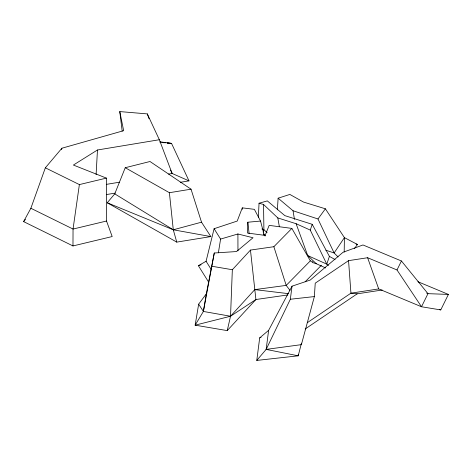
<?xml version="1.0" encoding="UTF-8"?>
<svg xmlns="http://www.w3.org/2000/svg" width="472" height="472" viewBox="0 0 472 472"><rect width="100%" height="100%" fill="white"/><g stroke="black" fill="none" stroke-linecap="round" stroke-linejoin="round"><path stroke-width="0.71" d="M72.977 245.947L73.042 229.056L79.379 184.587L106.401 178.109L106.525 221.026L112.177 236.549L72.977 245.947L23.6 221.61L30.869 208.264L45.347 167.814L61.903 148.22L123.652 130.679L119.776 111.575L147.311 113.9L159.347 139.73L172.138 173.472L188.989 180.87L171.531 143.394L160.085 141.842M344.188 252.089L344.412 237.622L325.379 208.801L303.502 202.057L289.855 194.434L278.126 198.193L277.353 209.822M264.391 235.847L260.538 221.061L247.824 222.218L247.523 233.056L265.152 235.404L269.164 225.38L291.873 228.413L310.334 260.863L312.948 261.895M291.873 228.413L273.866 246.708L250.455 250.077L232.342 269.724L230.531 316.24L227.238 330.612L195.142 325.167L198.659 304.157L206.323 293.832L214.276 253.004L236.496 251.552L253.027 237.752L237.912 233.982L220.589 239.08L218.383 252.797M258.367 217.197L259.039 203.237L267.317 200.901L284.852 215.633L312.222 224.324L329.403 256.385L335.073 259.541M96.099 174.605L97.468 149.99L159.347 139.73M301.455 343.215L298.21 355.817L256.774 360.425L259.688 337.881L268.615 330.359L292.032 286.18L310.24 280.055L343.032 252.29L362.986 244.968L401.43 260.981L427.968 293.661L448.4 294.416L440.759 309.927L421.514 306.759L378.697 288.917L350.938 293.171L307.272 322.695M298.304 354.372L298.21 355.817L266.155 349.398L256.774 360.425M268.615 330.359L266.155 349.398L301.378 344.648L314.364 296.575L315.237 283.171L348.548 260.65L367.605 257.73L396.999 269.972L421.514 306.759L427.968 293.661L426.617 293.094M266.155 349.398L290.345 299.248L292.032 286.18M287.861 294.929L255.907 299.519L230.531 316.24L195.142 325.167L203.379 311.449L206.323 293.832M310.334 260.863L286.197 285.395L254.786 289.613L230.531 316.24L203.379 311.449L214.276 253.004M211.379 269.724L206.081 261.258L214.099 228.708L237.209 221.067L242.283 207.857L254.378 209.344L260.538 221.061M263.181 232.159L263.901 229.669L263.547 204.476L259.039 203.237M61.49 149.624L61.903 148.22M328.5 265.423L326.777 264.137L310.269 230.088L312.222 224.324M329.403 256.385L326.777 264.137L307.72 255.558L296.103 223.716L277.807 217.922L263.547 204.476M114.755 193.868L125.239 167.713L150.002 161.507L191.036 189.183L201.52 222.182L210.842 236.578L176.758 242.112L107.238 202.771L114.755 193.868L173.289 229.793L210.842 236.578M396.999 269.972L401.43 260.981M338.082 256.951L334.123 252.957L317.975 218.973L325.379 208.801M354.425 248.655L357.457 244.484L344.412 237.622L334.123 252.957L325.798 250.213M23.6 221.61L25.482 219.38M227.238 330.612L255.907 299.519L250.455 250.077M305.154 281.79L321.438 265.24M305.166 329.008L357.174 293.838L382.19 290.009M97.468 149.99L73.39 165.052L106.401 178.109M208.642 282.126L198.376 265.707L206.081 261.258M259.688 337.881L261.087 337.409M198.376 265.707L201.137 264.798M201.52 222.182L173.289 229.793L107.238 202.771M106.525 221.026L73.042 229.056L30.869 208.264M106.306 184.387L119.328 182.227M168.522 174.068L172.138 173.472L170.581 170.132M106.454 194.558L115.144 193.119M180.304 182.31L188.989 180.87M125.239 167.713L169.389 192.7L191.036 189.183M290.345 299.248L314.364 296.575M162.816 142.656L164.268 142.78M167.177 143.022L171.531 143.394L167.194 142.939M159.961 142.19L161.406 142.338M162.852 142.491L165.749 142.792M357.174 293.838L350.938 293.171L348.548 260.65M254.786 289.613L288.622 293.678M212.058 266.285L232.342 269.724M356.065 244.053L357.457 244.484M312.104 262.402L316.287 263.73L325.68 267.954M278.126 198.193L293.035 210.742L317.975 218.973M261.889 228.938L263.901 229.669L267.099 232.684M417.95 281.731L448.4 294.416M439.408 309.366L440.759 309.927M296.103 223.716L310.269 230.088M45.347 167.814L79.379 184.587M263.358 233.905L265.5 235.923M307.72 255.558L316.287 263.73M289.991 290.345L286.197 285.395L273.866 246.708M198.659 304.157L203.379 311.449M214.099 228.708L220.589 239.08M147.311 113.9L149.046 118.72M367.605 257.73L378.697 288.917M176.758 242.112L173.289 229.793L169.389 192.7M277.807 217.922L279.318 226.448M293.035 210.742L294.463 219.403M119.776 111.575L122.183 131.11M247.824 222.218L249.133 233.693M242.283 207.857L242.378 209.308M237.912 233.982L237.953 250.791"/></g></svg>
